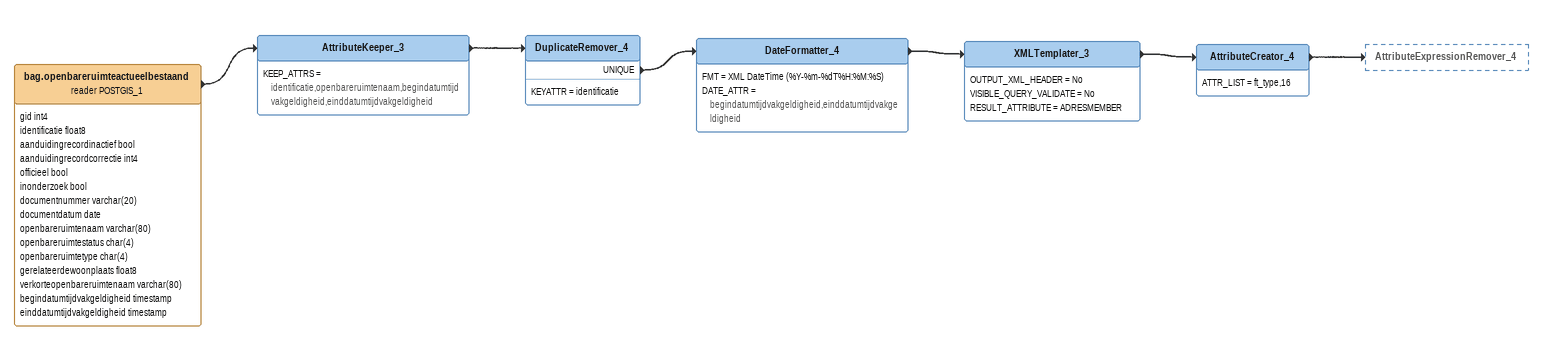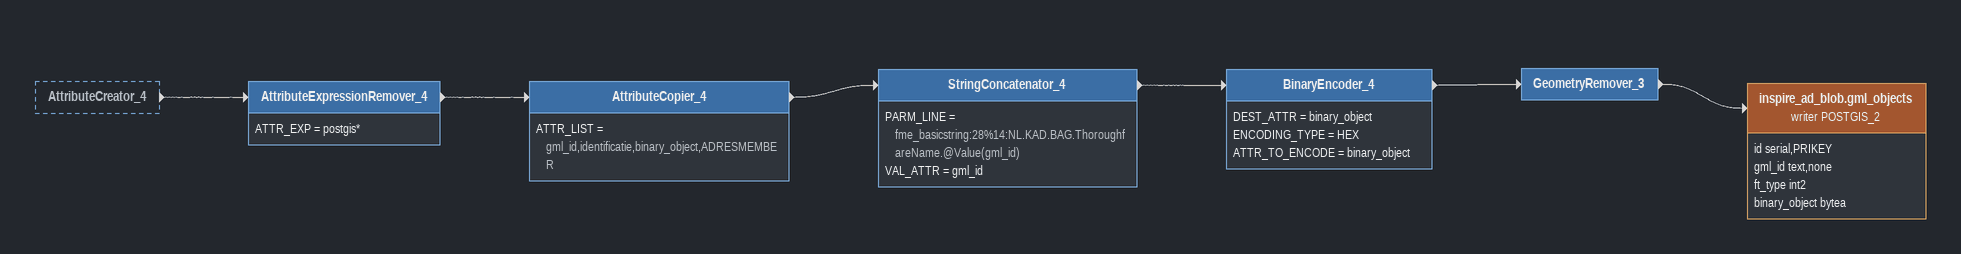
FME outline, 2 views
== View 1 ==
bag.openbareruimteactueelbestaand (reader POSTGIS_1)
    attributes: gid int4, identificatie float8, aanduidingrecordinactief bool, aanduidingrecordcorrectie int4, officieel bool, inonderzoek bool, documentnummer varchar(20), documentdatum date, openbareruimtenaam varchar(80), openbareruimtestatus char(4), openbareruimtetype char(4), gerelateerdewoonplaats float8, verkorteopenbareruimtenaam varchar(80), begindatumtijdvakgeldigheid timestamp, einddatumtijdvakgeldigheid timestamp
    -> AttributeKeeper_3
AttributeKeeper_3
    KEEP_ATTRS = identificatie,openbareruimtenaam,begindatumtijdvakgeldigheid,einddatumtijdvakgeldigheid
    -> DuplicateRemover_4
DuplicateRemover_4
    KEYATTR = identificatie
    UNIQUE -> DateFormatter_4
DateFormatter_4
    FMT = XML DateTime (%Y-%m-%dT%H:%M:%S)
    DATE_ATTR = begindatumtijdvakgeldigheid,einddatumtijdvakgeldigheid
    -> XMLTemplater_3
XMLTemplater_3
    OUTPUT_XML_HEADER = No
    VISIBLE_QUERY_VALIDATE = No
    RESULT_ATTRIBUTE = ADRESMEMBER
    -> AttributeCreator_4
AttributeCreator_4
    ATTR_LIST = ft_type,16
    -> AttributeExpressionRemover_4

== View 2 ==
AttributeCreator_4 [outside]
    -> AttributeExpressionRemover_4
AttributeExpressionRemover_4
    ATTR_EXP = postgis*
    -> AttributeCopier_4
AttributeCopier_4
    ATTR_LIST = gml_id,identificatie,binary_object,ADRESMEMBER
    -> StringConcatenator_4
StringConcatenator_4
    PARM_LINE = fme_basicstring:28%14:NL.KAD.BAG.ThoroughfareName.@Value(gml_id)
    VAL_ATTR = gml_id
    -> BinaryEncoder_4
BinaryEncoder_4
    DEST_ATTR = binary_object
    ENCODING_TYPE = HEX
    ATTR_TO_ENCODE = binary_object
    -> GeometryRemover_3
GeometryRemover_3
    -> inspire_ad_blob.gml_objects (writer POSTGIS_2)
inspire_ad_blob.gml_objects (writer POSTGIS_2)
    attributes: id serial,PRIKEY, gml_id text,none, ft_type int2, binary_object bytea
